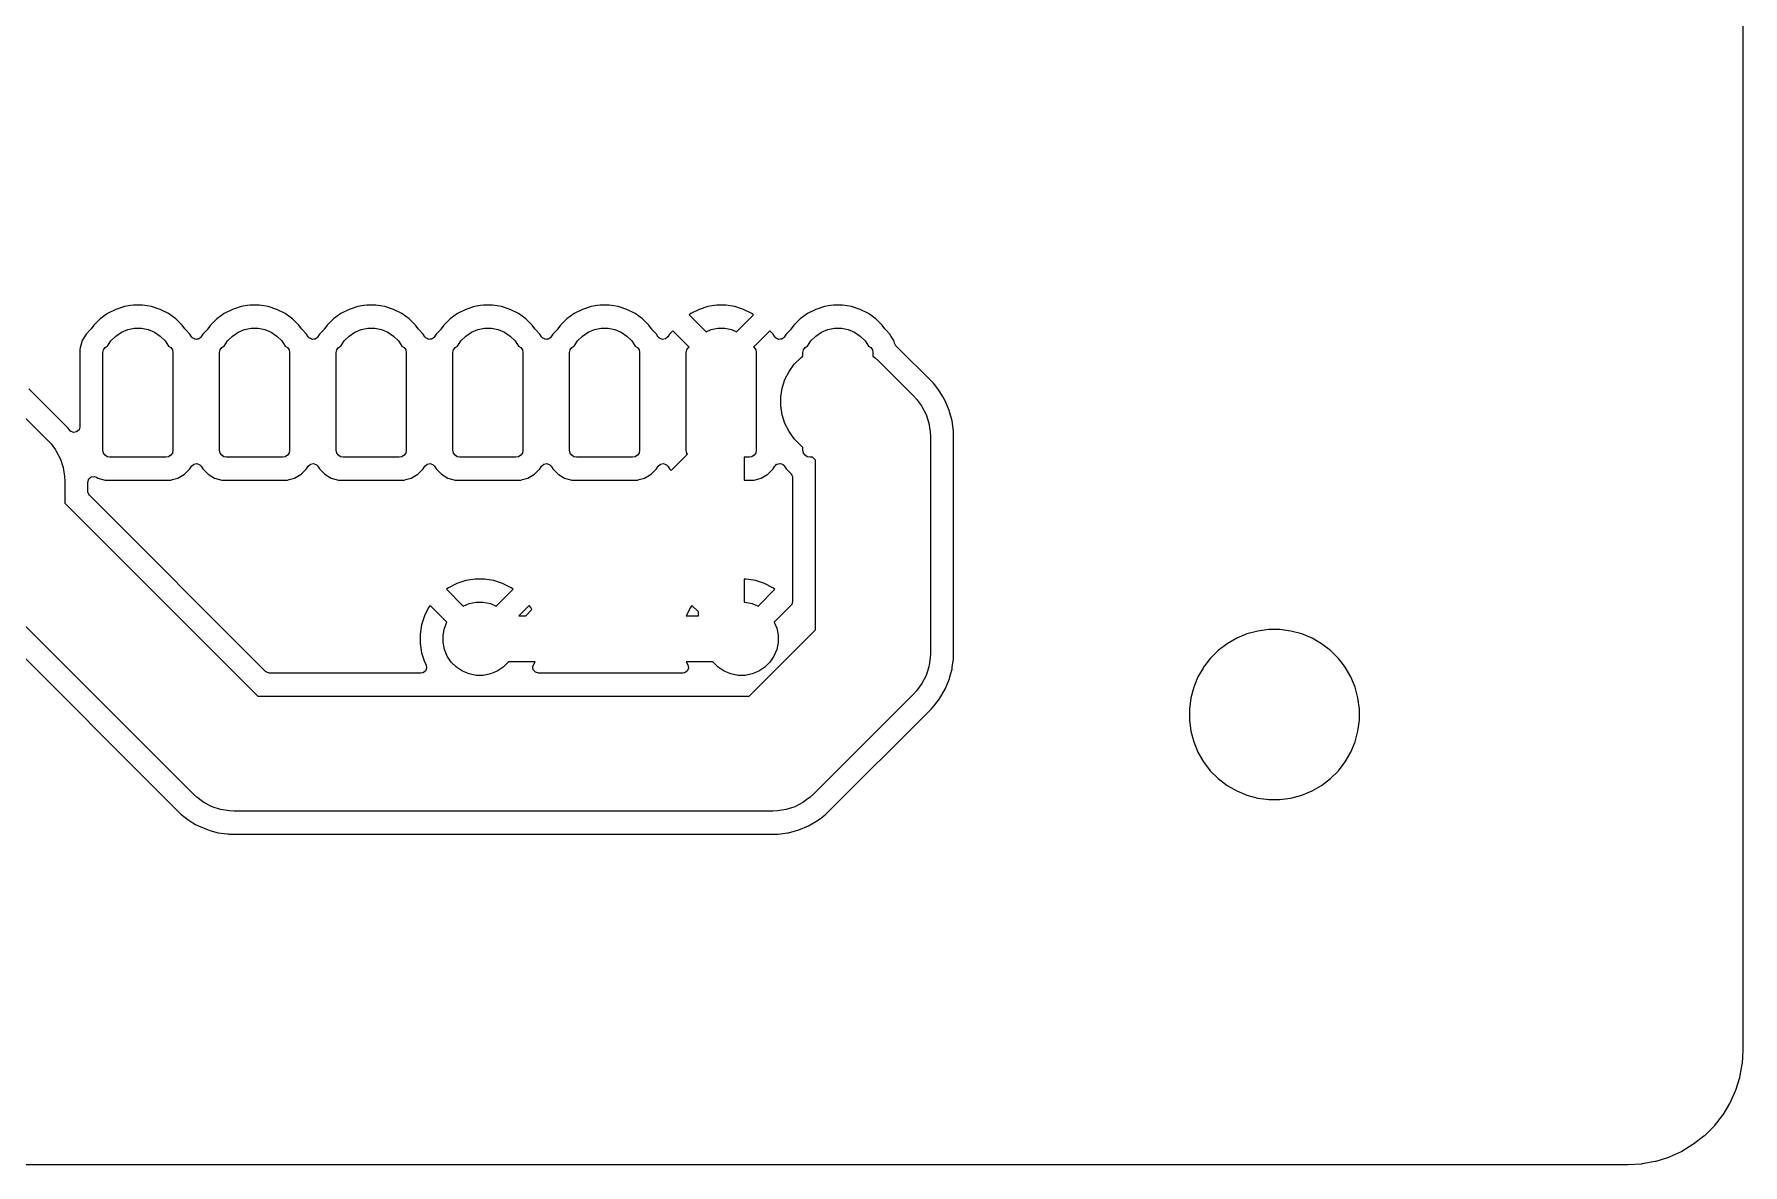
# Model space of a CAD drawing. Header units: millimetres. Extents: x 63.3 to 120.2, y -110.5 to -22.5.
# Drawn here: x 83.05 to 120.25, y -110.51 to -85.9 of the extents above; entities that cross this region are included whole.
import ezdxf

# ---------------------------------------------------------------- set-up
doc = ezdxf.new("R2010")
doc.units = ezdxf.units.MM
doc.layers.add('BLACK', color=7, linetype='CONTINUOUS')

msp = doc.modelspace()

# ---------------------------------------------------------------- linework, layer by layer
at = {"layer": 'BLACK', "linetype": 'CONTINUOUS'}
for p, q in [((120.2495, -25.01375), (120.2495, -108.006249)), ((85.014362, -91.828587), (84.82537, -91.889993)), ((85.145214, -91.807862), (85.014362, -91.828587)), ((85.210639, -91.7975), (85.145214, -91.807862)), ((85.409361, -91.7975), (85.210639, -91.7975)), ((85.507498, -91.813043), (85.409361, -91.7975)), ((85.605637, -91.828587), (85.507498, -91.813043)), ((85.794629, -91.889993), (85.605637, -91.828587)), ((87.554362, -91.828587), (87.36537, -91.889993)), ((87.685214, -91.807862), (87.554362, -91.828587)), ((87.750639, -91.7975), (87.685214, -91.807862)), ((87.949361, -91.7975), (87.750639, -91.7975)), ((88.047498, -91.813043), (87.949361, -91.7975)), ((88.145637, -91.828587), (88.047498, -91.813043)), ((88.334629, -91.889993), (88.145637, -91.828587)), ((90.094362, -91.828587), (89.90537, -91.889993)), ((90.225214, -91.807862), (90.094362, -91.828587)), ((90.290639, -91.7975), (90.225214, -91.807862)), ((90.489361, -91.7975), (90.290639, -91.7975)), ((90.587498, -91.813043), (90.489361, -91.7975)), ((90.685637, -91.828587), (90.587498, -91.813043)), ((90.874629, -91.889993), (90.685637, -91.828587)), ((92.634362, -91.828587), (92.44537, -91.889993)), ((92.765214, -91.807862), (92.634362, -91.828587)), ((92.830639, -91.7975), (92.765214, -91.807862)), ((93.029361, -91.7975), (92.830639, -91.7975)), ((93.127498, -91.813043), (93.029361, -91.7975)), ((93.225637, -91.828587), (93.127498, -91.813043)), ((93.414629, -91.889993), (93.225637, -91.828587)), ((95.174362, -91.828587), (94.98537, -91.889993)), ((95.305214, -91.807862), (95.174362, -91.828587)), ((95.370639, -91.7975), (95.305214, -91.807862)), ((95.569361, -91.7975), (95.370639, -91.7975)), ((95.667498, -91.813043), (95.569361, -91.7975)), ((95.765637, -91.828587), (95.667498, -91.813043)), ((95.954629, -91.889993), (95.765637, -91.828587)), ((97.714476, -91.829075), (97.525562, -91.890457)), ((97.714479, -91.829075), (97.714476, -91.829075)), ((97.910679, -91.798), (97.714479, -91.829075)), ((98.109321, -91.798), (97.910679, -91.798)), ((98.305522, -91.829075), (98.109321, -91.798)), ((98.494437, -91.890457), (98.305522, -91.829075)), ((100.254362, -91.828587), (100.06537, -91.889993)), ((100.385214, -91.807862), (100.254362, -91.828587)), ((100.450639, -91.7975), (100.385214, -91.807862)), ((100.649361, -91.7975), (100.450639, -91.7975)), ((100.747498, -91.813043), (100.649361, -91.7975)), ((100.845637, -91.828587), (100.747498, -91.813043)), ((101.034629, -91.889993), (100.845637, -91.828587)), ((84.347018, -92.237536), (84.289239, -92.317061)), ((84.487533, -92.097021), (84.347018, -92.237536)), ((84.648305, -91.980213), (84.487533, -92.097021)), ((84.825367, -91.889994), (84.648305, -91.980213)), ((84.82537, -91.889993), (84.825367, -91.889994)), ((85.794632, -91.889994), (85.794629, -91.889993)), ((85.971694, -91.980213), (85.794632, -91.889994)), ((86.132464, -92.097019), (85.971694, -91.980213)), ((86.132466, -92.097021), (86.132464, -92.097019)), ((86.272984, -92.237539), (86.132466, -92.097021)), ((86.330758, -92.31706), (86.272984, -92.237539)), ((86.887018, -92.237536), (86.829239, -92.317061)), ((87.027533, -92.097021), (86.887018, -92.237536)), ((87.188305, -91.980213), (87.027533, -92.097021)), ((87.365367, -91.889994), (87.188305, -91.980213)), ((87.36537, -91.889993), (87.365367, -91.889994)), ((88.334632, -91.889994), (88.334629, -91.889993)), ((88.511694, -91.980213), (88.334632, -91.889994)), ((88.672464, -92.097019), (88.511694, -91.980213)), ((88.672466, -92.097021), (88.672464, -92.097019)), ((88.812984, -92.237539), (88.672466, -92.097021)), ((88.870758, -92.31706), (88.812984, -92.237539)), ((89.427018, -92.237536), (89.369239, -92.317061)), ((89.567533, -92.097021), (89.427018, -92.237536)), ((89.728305, -91.980213), (89.567533, -92.097021)), ((89.905367, -91.889994), (89.728305, -91.980213)), ((89.90537, -91.889993), (89.905367, -91.889994)), ((90.874632, -91.889994), (90.874629, -91.889993)), ((91.051694, -91.980213), (90.874632, -91.889994)), ((91.212464, -92.097019), (91.051694, -91.980213)), ((91.212466, -92.097021), (91.212464, -92.097019)), ((91.352984, -92.237539), (91.212466, -92.097021)), ((91.410758, -92.31706), (91.352984, -92.237539)), ((91.967018, -92.237536), (91.909239, -92.317061)), ((92.107533, -92.097021), (91.967018, -92.237536)), ((92.268305, -91.980213), (92.107533, -92.097021)), ((92.445367, -91.889994), (92.268305, -91.980213)), ((92.44537, -91.889993), (92.445367, -91.889994)), ((93.414632, -91.889994), (93.414629, -91.889993)), ((93.591694, -91.980213), (93.414632, -91.889994)), ((93.752464, -92.097019), (93.591694, -91.980213)), ((93.752466, -92.097021), (93.752464, -92.097019)), ((93.892984, -92.237539), (93.752466, -92.097021)), ((93.950758, -92.31706), (93.892984, -92.237539)), ((94.507018, -92.237536), (94.449239, -92.317061)), ((94.647533, -92.097021), (94.507018, -92.237536)), ((94.808305, -91.980213), (94.647533, -92.097021)), ((94.985367, -91.889994), (94.808305, -91.980213)), ((94.98537, -91.889993), (94.985367, -91.889994)), ((95.954632, -91.889994), (95.954629, -91.889993)), ((96.131694, -91.980213), (95.954632, -91.889994)), ((96.292464, -92.097019), (96.131694, -91.980213)), ((96.292466, -92.097021), (96.292464, -92.097019)), ((96.432984, -92.237539), (96.292466, -92.097021)), ((96.490758, -92.31706), (96.432984, -92.237539)), ((97.311283, -92.007729), (97.311282, -92.00773)), ((97.311282, -92.00773), (97.679598, -92.376045)), ((97.348564, -91.980643), (97.311283, -92.007729)), ((97.525562, -91.890457), (97.348564, -91.980643)), ((98.340401, -92.376045), (98.708716, -92.007731)), ((98.671432, -91.980641), (98.494437, -91.890457)), ((98.708715, -92.00773), (98.671432, -91.980641)), ((98.708716, -92.007731), (98.708715, -92.00773)), ((99.587018, -92.237536), (99.529239, -92.317061)), ((99.727533, -92.097021), (99.587018, -92.237536)), ((99.888305, -91.980213), (99.727533, -92.097021)), ((100.065367, -91.889994), (99.888305, -91.980213)), ((100.06537, -91.889993), (100.065367, -91.889994)), ((101.034632, -91.889994), (101.034629, -91.889993)), ((101.211694, -91.980213), (101.034632, -91.889994)), ((101.372464, -92.097019), (101.211694, -91.980213)), ((101.372466, -92.097021), (101.372464, -92.097019)), ((101.512984, -92.237539), (101.372466, -92.097021)), ((101.570758, -92.31706), (101.512984, -92.237539)), ((84.096434, -92.570045), (84.050413, -92.728447)), ((84.096435, -92.570042), (84.096434, -92.570045)), ((84.180405, -92.428056), (84.096435, -92.570042)), ((84.180413, -92.428046), (84.180405, -92.428056)), ((84.276604, -92.331854), (84.180413, -92.428046)), ((84.289239, -92.317061), (84.276604, -92.331854)), ((84.645203, -92.689979), (84.720966, -92.576592)), ((84.720966, -92.576592), (84.826592, -92.470966)), ((84.826592, -92.470966), (84.950796, -92.387976)), ((84.950796, -92.387976), (85.088803, -92.330811)), ((85.088803, -92.330811), (85.235311, -92.301669)), ((85.235311, -92.301669), (85.384689, -92.301669)), ((85.384689, -92.301669), (85.531197, -92.330811)), ((85.531197, -92.330811), (85.669204, -92.387976)), ((85.669204, -92.387976), (85.793408, -92.470966)), ((85.793408, -92.470966), (85.899034, -92.576592)), ((85.899034, -92.576592), (85.974796, -92.689979)), ((86.34339, -92.331851), (86.330758, -92.31706)), ((86.439592, -92.428053), (86.34339, -92.331851)), ((86.473268, -92.484996), (86.439592, -92.428053)), ((86.484426, -92.497873), (86.473268, -92.484996)), ((86.487638, -92.50461), (86.484426, -92.497873)), ((86.493308, -92.508123), (86.487638, -92.50461)), ((86.502331, -92.518536), (86.493308, -92.508123)), ((86.525616, -92.528142), (86.502331, -92.518536)), ((86.547031, -92.541411), (86.525616, -92.528142)), ((86.557366, -92.54124), (86.547031, -92.541411)), ((86.566921, -92.545182), (86.557366, -92.54124)), ((86.591703, -92.540674), (86.566921, -92.545182)), ((86.616891, -92.540259), (86.591703, -92.540674)), ((86.625492, -92.534528), (86.616891, -92.540259)), ((86.635662, -92.532679), (86.625492, -92.534528)), ((86.654076, -92.515485), (86.635662, -92.532679)), ((86.675038, -92.501521), (86.654076, -92.515485)), ((86.681564, -92.493733), (86.675038, -92.501521)), ((86.720408, -92.428053), (86.681564, -92.493733)), ((86.820446, -92.328013), (86.720408, -92.428053)), ((86.82396, -92.323821), (86.820446, -92.328013)), ((86.829239, -92.317061), (86.82396, -92.323821)), ((87.185203, -92.689979), (87.260966, -92.576592)), ((87.260966, -92.576592), (87.366592, -92.470966)), ((87.366592, -92.470966), (87.490796, -92.387976)), ((87.490796, -92.387976), (87.628803, -92.330811)), ((87.628803, -92.330811), (87.775311, -92.301669)), ((87.775311, -92.301669), (87.924689, -92.301669)), ((87.924689, -92.301669), (88.071197, -92.330811)), ((88.071197, -92.330811), (88.209204, -92.387976)), ((88.209204, -92.387976), (88.333408, -92.470966)), ((88.333408, -92.470966), (88.439034, -92.576592)), ((88.439034, -92.576592), (88.514796, -92.689979)), ((88.88339, -92.331851), (88.870758, -92.31706)), ((88.979592, -92.428053), (88.88339, -92.331851)), ((89.013268, -92.484996), (88.979592, -92.428053)), ((89.024426, -92.497873), (89.013268, -92.484996)), ((89.027638, -92.50461), (89.024426, -92.497873)), ((89.033308, -92.508123), (89.027638, -92.50461)), ((89.042331, -92.518536), (89.033308, -92.508123)), ((89.065616, -92.528142), (89.042331, -92.518536)), ((89.087031, -92.541411), (89.065616, -92.528142)), ((89.097366, -92.54124), (89.087031, -92.541411)), ((89.106921, -92.545182), (89.097366, -92.54124)), ((89.131703, -92.540674), (89.106921, -92.545182)), ((89.156891, -92.540259), (89.131703, -92.540674)), ((89.165492, -92.534528), (89.156891, -92.540259)), ((89.175662, -92.532679), (89.165492, -92.534528)), ((89.194076, -92.515485), (89.175662, -92.532679)), ((89.215038, -92.501521), (89.194076, -92.515485)), ((89.221564, -92.493733), (89.215038, -92.501521)), ((89.260408, -92.428053), (89.221564, -92.493733)), ((89.360446, -92.328013), (89.260408, -92.428053)), ((89.36396, -92.323821), (89.360446, -92.328013)), ((89.369239, -92.317061), (89.36396, -92.323821)), ((89.725203, -92.689979), (89.800966, -92.576592)), ((89.800966, -92.576592), (89.906592, -92.470966)), ((89.906592, -92.470966), (90.030796, -92.387976)), ((90.030796, -92.387976), (90.168803, -92.330811)), ((90.168803, -92.330811), (90.315311, -92.301669)), ((90.315311, -92.301669), (90.464689, -92.301669)), ((90.464689, -92.301669), (90.611197, -92.330811)), ((90.611197, -92.330811), (90.749204, -92.387976)), ((90.749204, -92.387976), (90.873408, -92.470966)), ((90.873408, -92.470966), (90.979034, -92.576592)), ((90.979034, -92.576592), (91.054796, -92.689979)), ((91.42339, -92.331851), (91.410758, -92.31706)), ((91.519592, -92.428053), (91.42339, -92.331851)), ((91.553268, -92.484996), (91.519592, -92.428053)), ((91.564426, -92.497873), (91.553268, -92.484996)), ((91.567638, -92.50461), (91.564426, -92.497873)), ((91.573308, -92.508123), (91.567638, -92.50461)), ((91.582331, -92.518536), (91.573308, -92.508123)), ((91.605616, -92.528142), (91.582331, -92.518536)), ((91.627031, -92.541411), (91.605616, -92.528142)), ((91.637366, -92.54124), (91.627031, -92.541411)), ((91.646921, -92.545182), (91.637366, -92.54124)), ((91.671703, -92.540674), (91.646921, -92.545182)), ((91.696891, -92.540259), (91.671703, -92.540674)), ((91.705492, -92.534528), (91.696891, -92.540259)), ((91.715662, -92.532679), (91.705492, -92.534528)), ((91.734076, -92.515485), (91.715662, -92.532679)), ((91.755038, -92.501521), (91.734076, -92.515485)), ((91.761564, -92.493733), (91.755038, -92.501521)), ((91.800408, -92.428053), (91.761564, -92.493733)), ((91.900446, -92.328013), (91.800408, -92.428053)), ((91.90396, -92.323821), (91.900446, -92.328013)), ((91.909239, -92.317061), (91.90396, -92.323821)), ((92.265203, -92.689979), (92.340966, -92.576592)), ((92.340966, -92.576592), (92.446592, -92.470966)), ((92.446592, -92.470966), (92.570796, -92.387976)), ((92.570796, -92.387976), (92.708803, -92.330811)), ((92.708803, -92.330811), (92.855311, -92.301669)), ((92.855311, -92.301669), (93.004689, -92.301669)), ((93.004689, -92.301669), (93.151197, -92.330811)), ((93.151197, -92.330811), (93.289204, -92.387976)), ((93.289204, -92.387976), (93.413408, -92.470966)), ((93.413408, -92.470966), (93.519034, -92.576592)), ((93.519034, -92.576592), (93.594796, -92.689979)), ((93.96339, -92.331851), (93.950758, -92.31706)), ((94.059592, -92.428053), (93.96339, -92.331851)), ((94.093268, -92.484996), (94.059592, -92.428053)), ((94.104426, -92.497873), (94.093268, -92.484996)), ((94.107638, -92.50461), (94.104426, -92.497873)), ((94.113308, -92.508123), (94.107638, -92.50461)), ((94.122331, -92.518536), (94.113308, -92.508123)), ((94.145616, -92.528142), (94.122331, -92.518536)), ((94.167031, -92.541411), (94.145616, -92.528142)), ((94.177366, -92.54124), (94.167031, -92.541411)), ((94.186921, -92.545182), (94.177366, -92.54124)), ((94.211703, -92.540674), (94.186921, -92.545182)), ((94.236891, -92.540259), (94.211703, -92.540674)), ((94.245492, -92.534528), (94.236891, -92.540259)), ((94.255662, -92.532679), (94.245492, -92.534528)), ((94.274076, -92.515485), (94.255662, -92.532679)), ((94.295038, -92.501521), (94.274076, -92.515485)), ((94.301564, -92.493733), (94.295038, -92.501521)), ((94.340408, -92.428053), (94.301564, -92.493733)), ((94.440446, -92.328013), (94.340408, -92.428053)), ((94.44396, -92.323821), (94.440446, -92.328013)), ((94.449239, -92.317061), (94.44396, -92.323821)), ((94.805203, -92.689979), (94.880966, -92.576592)), ((94.880966, -92.576592), (94.986592, -92.470966)), ((94.986592, -92.470966), (95.110796, -92.387976)), ((95.110796, -92.387976), (95.248803, -92.330811)), ((95.248803, -92.330811), (95.395311, -92.301669)), ((95.395311, -92.301669), (95.544689, -92.301669)), ((95.544689, -92.301669), (95.691197, -92.330811)), ((95.691197, -92.330811), (95.829204, -92.387976)), ((95.829204, -92.387976), (95.953408, -92.470966)), ((95.953408, -92.470966), (96.059034, -92.576592)), ((96.059034, -92.576592), (96.134796, -92.689979)), ((96.495489, -92.3226), (96.490758, -92.31706)), ((96.496007, -92.323786), (96.495489, -92.3226)), ((96.499518, -92.327979), (96.496007, -92.323786)), ((96.599592, -92.428053), (96.499518, -92.327979)), ((96.638716, -92.494208), (96.599592, -92.428053)), ((96.64522, -92.501975), (96.638716, -92.494208)), ((96.662621, -92.519027), (96.64522, -92.501975)), ((96.72721, -92.545673), (96.662621, -92.519027)), ((96.795952, -92.53317), (96.72721, -92.545673)), ((96.847021, -92.485487), (96.795952, -92.53317)), ((96.8808, -92.42837), (96.847021, -92.485487)), ((96.88081, -92.428357), (96.8808, -92.42837)), ((96.952807, -92.35636), (96.88081, -92.428357)), ((97.30909, -92.712643), (96.952807, -92.35636)), ((97.679598, -92.376045), (97.788803, -92.330811)), ((97.788803, -92.330811), (97.935311, -92.301669)), ((97.935311, -92.301669), (98.084689, -92.301669)), ((98.084689, -92.301669), (98.231197, -92.330811)), ((98.231197, -92.330811), (98.340401, -92.376045)), ((99.067191, -92.35636), (98.710908, -92.712642)), ((99.139192, -92.42836), (99.067191, -92.35636)), ((99.139195, -92.428364), (99.139192, -92.42836)), ((99.172977, -92.485486), (99.139195, -92.428364)), ((99.184161, -92.498393), (99.172977, -92.485486)), ((99.18738, -92.505138), (99.184161, -92.498393)), ((99.193043, -92.508643), (99.18738, -92.505138)), ((99.20204, -92.519027), (99.193043, -92.508643)), ((99.225347, -92.528642), (99.20204, -92.519027)), ((99.246787, -92.541915), (99.225347, -92.528642)), ((99.257097, -92.54174), (99.246787, -92.541915)), ((99.266629, -92.545673), (99.257097, -92.54174)), ((99.291433, -92.541161), (99.266629, -92.545673)), ((99.316647, -92.540736), (99.291433, -92.541161)), ((99.325227, -92.535015), (99.316647, -92.540736)), ((99.335371, -92.53317), (99.325227, -92.535015)), ((99.353798, -92.515964), (99.335371, -92.53317)), ((99.374779, -92.501975), (99.353798, -92.515964)), ((99.381285, -92.494204), (99.374779, -92.501975)), ((99.420408, -92.428053), (99.381285, -92.494204)), ((99.520469, -92.32799), (99.420408, -92.428053)), ((99.523992, -92.323784), (99.520469, -92.32799)), ((99.529239, -92.317061), (99.523992, -92.323784)), ((99.885203, -92.689979), (99.960966, -92.576592)), ((99.960966, -92.576592), (100.066592, -92.470966)), ((100.066592, -92.470966), (100.190796, -92.387976)), ((100.190796, -92.387976), (100.328803, -92.330811)), ((100.328803, -92.330811), (100.475311, -92.301669)), ((100.475311, -92.301669), (100.624689, -92.301669)), ((100.624689, -92.301669), (100.771197, -92.330811)), ((100.771197, -92.330811), (100.909204, -92.387976)), ((100.909204, -92.387976), (101.033408, -92.470966)), ((101.033408, -92.470966), (101.139034, -92.576592)), ((101.139034, -92.576592), (101.214796, -92.689979)), ((101.58339, -92.331851), (101.570758, -92.31706)), ((101.679585, -92.428046), (101.58339, -92.331851)), ((101.67959, -92.428051), (101.679585, -92.428046)), ((101.679594, -92.428056), (101.67959, -92.428051)), ((101.70948, -92.478591), (101.679594, -92.428056)), ((101.763564, -92.570041), (101.70948, -92.478591)), ((101.780456, -92.628184), (101.763564, -92.570041)), ((84.050412, -92.728453), (84.0475, -92.765458)), ((84.0475, -92.765458), (84.0475, -94.446079)), ((84.050413, -92.728447), (84.050412, -92.728453)), ((84.548, -92.8314), (84.559601, -92.773079)), ((84.548, -94.9586), (84.548, -92.8314)), ((84.559601, -92.773079), (84.592637, -92.723637)), ((84.592637, -92.723637), (84.642079, -92.690601)), ((84.642079, -92.690601), (84.645203, -92.689979)), ((85.974796, -92.689979), (85.977921, -92.690601)), ((85.977921, -92.690601), (86.027363, -92.723637)), ((86.027363, -92.723637), (86.060399, -92.773079)), ((86.060399, -92.773079), (86.072, -92.8314)), ((86.072, -92.8314), (86.072, -94.9586)), ((87.088, -92.8314), (87.099601, -92.773079)), ((87.088, -94.9586), (87.088, -92.8314)), ((87.099601, -92.773079), (87.132637, -92.723637)), ((87.132637, -92.723637), (87.182079, -92.690601)), ((87.182079, -92.690601), (87.185203, -92.689979)), ((88.514796, -92.689979), (88.517921, -92.690601)), ((88.517921, -92.690601), (88.567363, -92.723637)), ((88.567363, -92.723637), (88.600399, -92.773079)), ((88.600399, -92.773079), (88.612, -92.8314)), ((88.612, -92.8314), (88.612, -94.9586)), ((89.628, -92.8314), (89.639601, -92.773079)), ((89.628, -94.9586), (89.628, -92.8314)), ((89.639601, -92.773079), (89.672637, -92.723637)), ((89.672637, -92.723637), (89.722079, -92.690601)), ((89.722079, -92.690601), (89.725203, -92.689979)), ((91.054796, -92.689979), (91.057921, -92.690601)), ((91.057921, -92.690601), (91.107363, -92.723637)), ((91.107363, -92.723637), (91.140399, -92.773079)), ((91.140399, -92.773079), (91.152, -92.8314)), ((91.152, -92.8314), (91.152, -94.9586)), ((92.168, -92.8314), (92.179601, -92.773079)), ((92.168, -94.9586), (92.168, -92.8314)), ((92.179601, -92.773079), (92.212637, -92.723637)), ((92.212637, -92.723637), (92.262079, -92.690601)), ((92.262079, -92.690601), (92.265203, -92.689979)), ((93.594796, -92.689979), (93.597921, -92.690601)), ((93.597921, -92.690601), (93.647363, -92.723637)), ((93.647363, -92.723637), (93.680399, -92.773079)), ((93.680399, -92.773079), (93.692, -92.8314)), ((93.692, -92.8314), (93.692, -94.9586)), ((94.708, -92.8314), (94.719601, -92.773079)), ((94.708, -94.9586), (94.708, -92.8314)), ((94.719601, -92.773079), (94.752637, -92.723637)), ((94.752637, -92.723637), (94.802079, -92.690601)), ((94.802079, -92.690601), (94.805203, -92.689979)), ((96.134796, -92.689979), (96.137921, -92.690601)), ((96.137921, -92.690601), (96.187363, -92.723637)), ((96.187363, -92.723637), (96.220399, -92.773079)), ((96.220399, -92.773079), (96.232, -92.8314)), ((96.232, -92.8314), (96.232, -94.9586)), ((97.248, -92.8314), (97.259601, -92.773079)), ((97.248, -94.9586), (97.248, -92.8314)), ((97.259601, -92.773079), (97.292637, -92.723637)), ((97.292637, -92.723637), (97.30909, -92.712643)), ((98.710908, -92.712642), (98.727363, -92.723637)), ((98.727363, -92.723637), (98.760399, -92.773079)), ((98.760399, -92.773079), (98.772, -92.8314)), ((98.772, -92.8314), (98.772, -94.9586)), ((99.599492, -93.08319), (99.73819, -92.944492)), ((99.73819, -92.944492), (99.788, -92.908303)), ((99.788, -92.8314), (99.799601, -92.773079)), ((99.788, -92.908303), (99.788, -92.8314)), ((99.799601, -92.773079), (99.832637, -92.723637)), ((99.832637, -92.723637), (99.882079, -92.690601)), ((99.882079, -92.690601), (99.885203, -92.689979)), ((101.214796, -92.689979), (101.217921, -92.690601)), ((101.217921, -92.690601), (101.267363, -92.723637)), ((101.267363, -92.723637), (101.300399, -92.773079)), ((101.300399, -92.773079), (101.312, -92.8314)), ((101.312, -92.8314), (101.312, -92.908303)), ((101.312, -92.908303), (101.36181, -92.944492)), ((101.36181, -92.944492), (101.433883, -93.011117)), ((101.811851, -92.68127), (101.780456, -92.628184)), ((102.630913, -93.500331), (101.811851, -92.68127)), ((99.395151, -93.416646), (99.4842, -93.241877)), ((99.4842, -93.241877), (99.599492, -93.08319)), ((101.433883, -93.011117), (102.195884, -93.773117)), ((83.623219, -94.307639), (82.936819, -93.621238)), ((99.303854, -93.796926), (99.334538, -93.603193)), ((99.334538, -93.603193), (99.395151, -93.416646)), ((102.630915, -93.500333), (102.630913, -93.500331)), ((102.630918, -93.500337), (102.630915, -93.500333)), ((102.63092, -93.500339), (102.630918, -93.500337)), ((102.656408, -93.533557), (102.63092, -93.500339)), ((102.671142, -93.552759), (102.656408, -93.533557)), ((102.671146, -93.552762), (102.671142, -93.552759)), ((102.723689, -93.621238), (102.671146, -93.552762)), ((102.770611, -93.682388), (102.723689, -93.621238)), ((102.827121, -93.780266), (102.770611, -93.682388)), ((82.4, -93.792233), (83.350441, -94.742674)), ((99.303854, -93.993074), (99.303854, -93.796926)), ((99.334538, -94.186807), (99.303854, -93.993074)), ((102.195884, -93.773117), (102.262508, -93.84519)), ((102.262508, -93.84519), (102.369951, -93.993074)), ((102.369951, -93.993074), (102.3778, -94.003877)), ((102.3778, -94.003877), (102.466849, -94.178646)), ((102.885344, -93.881111), (102.827121, -93.780266)), ((102.885349, -93.88112), (102.885344, -93.881111)), ((102.973155, -94.093106), (102.885349, -93.88112)), ((102.973158, -94.093114), (102.973155, -94.093106)), ((103.032549, -94.314761), (102.973158, -94.093114)), ((83.785477, -94.469897), (83.623219, -94.307639)), ((83.818642, -94.513118), (83.785477, -94.469897)), ((84.0475, -94.446079), (84.027815, -94.513118)), ((99.395151, -94.373354), (99.334538, -94.186807)), ((99.4842, -94.548123), (99.395151, -94.373354)), ((102.466849, -94.178646), (102.527462, -94.365193)), ((102.527462, -94.365193), (102.558147, -94.558926)), ((103.0625, -94.542266), (103.032549, -94.314761)), ((83.350441, -94.742674), (83.417066, -94.814748)), ((83.417066, -94.814748), (83.511508, -94.944737)), ((83.825125, -94.521567), (83.818642, -94.513118)), ((83.842297, -94.539792), (83.825125, -94.521567)), ((83.905853, -94.568817), (83.842297, -94.539792)), ((83.975011, -94.558873), (83.905853, -94.568817)), ((84.027815, -94.513118), (83.975011, -94.558873)), ((99.599492, -94.70681), (99.4842, -94.548123)), ((99.666117, -94.778883), (99.599492, -94.70681)), ((99.788, -94.900766), (99.666117, -94.778883)), ((102.558147, -94.558926), (102.562, -94.657)), ((102.562, -94.657), (102.562, -99.379981)), ((103.0625, -99.494715), (103.0625, -94.542266)), ((83.511508, -94.944737), (83.532358, -94.973435)), ((83.532358, -94.973435), (83.621407, -95.148204)), ((83.621407, -95.148204), (83.68202, -95.334751)), ((84.559601, -95.016921), (84.548, -94.9586)), ((84.592637, -95.066363), (84.559601, -95.016921)), ((84.642079, -95.099399), (84.592637, -95.066363)), ((84.7004, -95.111), (84.642079, -95.099399)), ((85.9196, -95.111), (84.7004, -95.111)), ((85.977921, -95.099399), (85.9196, -95.111)), ((86.027363, -95.066363), (85.977921, -95.099399)), ((86.060399, -95.016921), (86.027363, -95.066363)), ((86.072, -94.9586), (86.060399, -95.016921)), ((87.099601, -95.016921), (87.088, -94.9586)), ((87.132637, -95.066363), (87.099601, -95.016921)), ((87.182079, -95.099399), (87.132637, -95.066363)), ((87.2404, -95.111), (87.182079, -95.099399)), ((88.4596, -95.111), (87.2404, -95.111)), ((88.517921, -95.099399), (88.4596, -95.111)), ((88.567363, -95.066363), (88.517921, -95.099399)), ((88.600399, -95.016921), (88.567363, -95.066363)), ((88.612, -94.9586), (88.600399, -95.016921)), ((89.639601, -95.016921), (89.628, -94.9586)), ((89.672637, -95.066363), (89.639601, -95.016921)), ((89.722079, -95.099399), (89.672637, -95.066363)), ((89.7804, -95.111), (89.722079, -95.099399)), ((90.9996, -95.111), (89.7804, -95.111)), ((91.057921, -95.099399), (90.9996, -95.111)), ((91.107363, -95.066363), (91.057921, -95.099399)), ((91.140399, -95.016921), (91.107363, -95.066363)), ((91.152, -94.9586), (91.140399, -95.016921)), ((92.179601, -95.016921), (92.168, -94.9586)), ((92.212637, -95.066363), (92.179601, -95.016921)), ((92.262079, -95.099399), (92.212637, -95.066363)), ((92.3204, -95.111), (92.262079, -95.099399)), ((93.5396, -95.111), (92.3204, -95.111)), ((93.597921, -95.099399), (93.5396, -95.111)), ((93.647363, -95.066363), (93.597921, -95.099399)), ((93.680399, -95.016921), (93.647363, -95.066363)), ((93.692, -94.9586), (93.680399, -95.016921)), ((94.719601, -95.016921), (94.708, -94.9586)), ((94.752637, -95.066363), (94.719601, -95.016921)), ((94.802079, -95.099399), (94.752637, -95.066363)), ((94.8604, -95.111), (94.802079, -95.099399)), ((96.0796, -95.111), (94.8604, -95.111)), ((96.137921, -95.099399), (96.0796, -95.111)), ((96.187363, -95.066363), (96.137921, -95.099399)), ((96.220399, -95.016921), (96.187363, -95.066363)), ((96.232, -94.9586), (96.220399, -95.016921)), ((96.91603, -95.396863), (97.274169, -95.038724)), ((97.259601, -95.016921), (97.248, -94.9586)), ((97.274169, -95.038724), (97.259601, -95.016921)), ((98.6196, -95.111), (98.51, -95.111)), ((98.51, -95.111), (98.51, -95.610999)), ((98.677921, -95.099399), (98.6196, -95.111)), ((98.727363, -95.066363), (98.677921, -95.099399)), ((98.760399, -95.016921), (98.727363, -95.066363)), ((98.772, -94.9586), (98.760399, -95.016921)), ((99.788, -94.9586), (99.788, -94.900766)), ((99.799601, -95.016921), (99.788, -94.9586)), ((99.832637, -95.066363), (99.799601, -95.016921)), ((99.882079, -95.099399), (99.832637, -95.066363)), ((99.9404, -95.111), (99.882079, -95.099399)), ((99.998234, -95.111), (99.9404, -95.111)), ((100.062, -95.174766), (99.998234, -95.111)), ((100.062, -98.862214), (100.062, -95.174766)), ((83.68202, -95.334751), (83.712705, -95.528484)), ((83.712705, -95.528484), (83.716558, -95.626558)), ((84.217058, -95.648678), (84.236743, -95.581639)), ((84.236743, -95.581639), (84.289547, -95.535884)), ((84.289547, -95.535884), (84.358705, -95.52594)), ((84.358705, -95.52594), (84.404175, -95.541944)), ((84.404175, -95.541944), (84.439041, -95.562564)), ((84.439041, -95.562564), (84.439044, -95.562564)), ((84.439044, -95.562564), (84.439046, -95.562566)), ((84.439046, -95.562566), (84.597447, -95.608586)), ((86.022552, -95.608586), (86.064323, -95.596449)), ((86.064323, -95.596449), (86.180959, -95.562564)), ((86.180959, -95.562564), (86.322947, -95.478592)), ((86.322947, -95.478592), (86.439592, -95.361947)), ((86.439592, -95.361947), (86.473268, -95.305003)), ((86.473268, -95.305003), (86.524337, -95.257321)), ((86.524337, -95.257321), (86.593079, -95.244817)), ((86.593079, -95.244817), (86.657668, -95.271462)), ((86.657668, -95.271462), (86.686732, -95.305004)), ((86.686732, -95.305004), (86.720406, -95.361944)), ((86.720406, -95.361944), (86.720412, -95.361952)), ((86.720412, -95.361952), (86.837047, -95.478587)), ((86.837047, -95.478587), (86.837051, -95.47859)), ((86.837051, -95.47859), (86.837053, -95.478592)), ((86.837053, -95.478592), (86.979041, -95.562564)), ((86.979041, -95.562564), (86.979048, -95.562566)), ((86.979048, -95.562566), (87.137447, -95.608586)), ((88.562552, -95.608586), (88.604323, -95.596449)), ((88.604323, -95.596449), (88.720959, -95.562564)), ((88.720959, -95.562564), (88.862947, -95.478592)), ((88.862947, -95.478592), (88.979592, -95.361947)), ((88.979592, -95.361947), (89.013268, -95.305003)), ((89.013268, -95.305003), (89.064337, -95.257321)), ((89.064337, -95.257321), (89.133079, -95.244817)), ((89.133079, -95.244817), (89.197668, -95.271462)), ((89.197668, -95.271462), (89.226732, -95.305004)), ((89.226732, -95.305004), (89.260406, -95.361944)), ((89.260406, -95.361944), (89.260412, -95.361952)), ((89.260412, -95.361952), (89.377047, -95.478587)), ((89.377047, -95.478587), (89.377051, -95.47859)), ((89.377051, -95.47859), (89.377053, -95.478592)), ((89.377053, -95.478592), (89.519041, -95.562564)), ((89.519041, -95.562564), (89.519048, -95.562566)), ((89.519048, -95.562566), (89.677447, -95.608586)), ((91.102552, -95.608586), (91.144323, -95.596449)), ((91.144323, -95.596449), (91.260959, -95.562564)), ((91.260959, -95.562564), (91.402947, -95.478592)), ((91.402947, -95.478592), (91.519592, -95.361947)), ((91.519592, -95.361947), (91.553268, -95.305003)), ((91.553268, -95.305003), (91.604337, -95.257321)), ((91.604337, -95.257321), (91.673079, -95.244817)), ((91.673079, -95.244817), (91.737668, -95.271462)), ((91.737668, -95.271462), (91.766732, -95.305004)), ((91.766732, -95.305004), (91.800406, -95.361944)), ((91.800406, -95.361944), (91.800412, -95.361952)), ((91.800412, -95.361952), (91.917047, -95.478587)), ((91.917047, -95.478587), (91.917051, -95.47859)), ((91.917051, -95.47859), (91.917053, -95.478592)), ((91.917053, -95.478592), (92.059041, -95.562564)), ((92.059041, -95.562564), (92.059048, -95.562566)), ((92.059048, -95.562566), (92.217447, -95.608586)), ((93.642552, -95.608586), (93.684323, -95.596449)), ((93.684323, -95.596449), (93.800959, -95.562564)), ((93.800959, -95.562564), (93.942947, -95.478592)), ((93.942947, -95.478592), (94.059592, -95.361947)), ((94.059592, -95.361947), (94.093268, -95.305003)), ((94.093268, -95.305003), (94.144337, -95.257321)), ((94.144337, -95.257321), (94.213079, -95.244817)), ((94.213079, -95.244817), (94.277668, -95.271462)), ((94.277668, -95.271462), (94.306732, -95.305004)), ((94.306732, -95.305004), (94.340406, -95.361944)), ((94.340406, -95.361944), (94.340412, -95.361952)), ((94.340412, -95.361952), (94.457047, -95.478587)), ((94.457047, -95.478587), (94.457051, -95.47859)), ((94.457051, -95.47859), (94.457053, -95.478592)), ((94.457053, -95.478592), (94.599041, -95.562564)), ((94.599041, -95.562564), (94.599048, -95.562566)), ((94.599048, -95.562566), (94.757447, -95.608586)), ((96.182552, -95.608586), (96.224323, -95.596449)), ((96.224323, -95.596449), (96.340959, -95.562564)), ((96.340959, -95.562564), (96.482947, -95.478592)), ((96.482947, -95.478592), (96.599592, -95.361947)), ((96.599592, -95.361947), (96.599776, -95.361637)), ((96.599776, -95.361637), (96.633558, -95.304514)), ((96.633558, -95.304514), (96.684626, -95.25683)), ((96.684626, -95.25683), (96.753368, -95.244326)), ((96.753368, -95.244326), (96.817958, -95.270971)), ((96.817958, -95.270971), (96.847022, -95.304513)), ((96.847022, -95.304513), (96.880803, -95.361634)), ((96.880803, -95.361634), (96.88081, -95.361643)), ((96.88081, -95.361643), (96.91603, -95.396863)), ((98.722466, -95.608089), (98.880757, -95.562102)), ((98.880757, -95.562102), (99.022634, -95.478196)), ((99.022634, -95.478196), (99.022643, -95.478189)), ((99.022643, -95.478189), (99.139189, -95.361643)), ((99.139189, -95.361643), (99.139193, -95.361637)), ((99.139193, -95.361637), (99.172976, -95.304514)), ((99.172976, -95.304514), (99.194457, -95.284456)), ((99.194457, -95.284456), (99.213979, -95.262489)), ((99.213979, -95.262489), (99.2197, -95.260886)), ((99.2197, -95.260886), (99.224045, -95.25683)), ((99.224045, -95.25683), (99.25296, -95.25157)), ((99.25296, -95.25157), (99.281259, -95.243644)), ((99.281259, -95.243644), (99.28694, -95.245389)), ((99.28694, -95.245389), (99.292787, -95.244326)), ((99.292787, -95.244326), (99.319954, -95.255533)), ((99.319954, -95.255533), (99.348047, -95.264165)), ((99.348047, -95.264165), (99.354259, -95.269685)), ((99.354259, -95.269685), (99.357376, -95.270971)), ((99.357376, -95.270971), (99.362966, -95.277422)), ((99.362966, -95.277422), (99.37443, -95.287609)), ((99.37443, -95.287609), (99.381144, -95.295556)), ((99.381144, -95.295556), (99.420408, -95.361947)), ((99.420408, -95.361947), (99.528861, -95.4704)), ((99.528861, -95.4704), (99.532221, -95.474377)), ((99.532221, -95.474377), (99.544319, -95.50177)), ((99.544319, -95.50177), (99.558666, -95.528044)), ((99.558666, -95.528044), (99.558283, -95.533388)), ((99.558283, -95.533388), (99.560449, -95.538291)), ((99.560449, -95.538291), (99.5615, -95.554402)), ((99.5615, -95.554402), (99.5615, -98.250689)), ((83.716558, -95.626558), (83.716558, -96.108791)), ((84.217058, -95.850115), (84.217058, -95.648678)), ((84.219892, -95.876473), (84.217058, -95.850115)), ((84.221189, -95.878849), (84.219892, -95.876473)), ((84.222081, -95.88505), (84.221189, -95.878849)), ((84.238673, -95.910868), (84.222081, -95.88505)), ((84.253377, -95.937796), (84.238673, -95.910868)), ((88.088762, -99.773181), (84.253377, -95.937796)), ((84.597447, -95.608586), (84.59745, -95.608586)), ((84.59745, -95.608586), (84.597452, -95.608587)), ((84.597452, -95.608587), (84.634466, -95.6115)), ((84.634466, -95.6115), (84.634474, -95.6115)), ((84.634474, -95.6115), (85.985526, -95.6115)), ((85.985526, -95.6115), (85.985534, -95.6115)), ((85.985534, -95.6115), (86.022548, -95.608587)), ((86.022548, -95.608587), (86.02255, -95.608586)), ((86.02255, -95.608586), (86.022552, -95.608586)), ((87.137447, -95.608586), (87.13745, -95.608586)), ((87.13745, -95.608586), (87.137452, -95.608587)), ((87.137452, -95.608587), (87.174466, -95.6115)), ((87.174466, -95.6115), (87.174474, -95.6115)), ((87.174474, -95.6115), (88.525526, -95.6115)), ((88.525526, -95.6115), (88.525534, -95.6115)), ((88.525534, -95.6115), (88.562548, -95.608587)), ((88.562548, -95.608587), (88.56255, -95.608586)), ((88.56255, -95.608586), (88.562552, -95.608586)), ((89.677447, -95.608586), (89.67745, -95.608586)), ((89.67745, -95.608586), (89.677452, -95.608587)), ((89.677452, -95.608587), (89.714466, -95.6115)), ((89.714466, -95.6115), (89.714474, -95.6115)), ((89.714474, -95.6115), (91.065526, -95.6115)), ((91.065526, -95.6115), (91.065534, -95.6115)), ((91.065534, -95.6115), (91.102548, -95.608587)), ((91.102548, -95.608587), (91.10255, -95.608586)), ((91.10255, -95.608586), (91.102552, -95.608586)), ((92.217447, -95.608586), (92.21745, -95.608586)), ((92.21745, -95.608586), (92.217452, -95.608587)), ((92.217452, -95.608587), (92.254466, -95.6115)), ((92.254466, -95.6115), (92.254474, -95.6115)), ((92.254474, -95.6115), (93.605526, -95.6115)), ((93.605526, -95.6115), (93.605534, -95.6115)), ((93.605534, -95.6115), (93.642548, -95.608587)), ((93.642548, -95.608587), (93.64255, -95.608586)), ((93.64255, -95.608586), (93.642552, -95.608586)), ((94.757447, -95.608586), (94.75745, -95.608586)), ((94.75745, -95.608586), (94.757452, -95.608587)), ((94.757452, -95.608587), (94.794466, -95.6115)), ((94.794466, -95.6115), (94.794474, -95.6115)), ((94.794474, -95.6115), (96.145526, -95.6115)), ((96.145526, -95.6115), (96.145534, -95.6115)), ((96.145534, -95.6115), (96.182548, -95.608587)), ((96.182548, -95.608587), (96.18255, -95.608586)), ((96.18255, -95.608586), (96.182552, -95.608586)), ((98.51, -95.610999), (98.685469, -95.610999)), ((98.685469, -95.610999), (98.685491, -95.610998)), ((98.685491, -95.610998), (98.722466, -95.608089)), ((83.716558, -96.108791), (87.917767, -100.31)), ((81.147642, -97.783224), (86.243333, -102.878915)), ((86.516117, -102.443884), (81.582675, -97.510441)), ((92.445582, -97.792009), (92.250968, -97.855244)), ((92.647683, -97.76), (92.445582, -97.792009)), ((92.852317, -97.76), (92.647683, -97.76)), ((93.054417, -97.792009), (92.852317, -97.76)), ((93.249031, -97.855244), (93.054417, -97.792009)), ((98.552317, -97.76), (98.51, -97.76)), ((98.51, -97.76), (98.51, -98.263852)), ((98.754417, -97.792009), (98.552317, -97.76)), ((98.949031, -97.855244), (98.754417, -97.792009)), ((92.068644, -97.948143), (92.024077, -97.980523)), ((92.024077, -97.980523), (92.024077, -97.980524)), ((92.024077, -97.980524), (92.390655, -98.347101)), ((92.250968, -97.855244), (92.068644, -97.948143)), ((93.109344, -98.347101), (93.475922, -97.980524)), ((93.43135, -97.948141), (93.249031, -97.855244)), ((93.431359, -97.948147), (93.43135, -97.948141)), ((93.475921, -97.980523), (93.431359, -97.948147)), ((93.475922, -97.980524), (93.475921, -97.980523)), ((98.809344, -98.347101), (99.175922, -97.980524)), ((99.13135, -97.948141), (98.949031, -97.855244)), ((99.131359, -97.948147), (99.13135, -97.948141)), ((99.175921, -97.980523), (99.131359, -97.948147)), ((99.175922, -97.980524), (99.175921, -97.980523)), ((91.545244, -98.560968), (91.482009, -98.755582)), ((91.638143, -98.378644), (91.545244, -98.560968)), ((91.670523, -98.334077), (91.638143, -98.378644)), ((91.670524, -98.334077), (91.670523, -98.334077)), ((92.037101, -98.700654), (91.670524, -98.334077)), ((92.390655, -98.347101), (92.517772, -98.294448)), ((92.517772, -98.294448), (92.671586, -98.263852)), ((92.671586, -98.263852), (92.828414, -98.263852)), ((92.828414, -98.263852), (92.982228, -98.294448)), ((92.982228, -98.294448), (93.109344, -98.347101)), ((93.829474, -98.334076), (93.60355, -98.56)), ((93.60355, -98.56), (93.752894, -98.56)), ((93.752894, -98.56), (93.886291, -98.426602)), ((93.829474, -98.334077), (93.829474, -98.334076)), ((93.861859, -98.37865), (93.829474, -98.334077)), ((93.886291, -98.426602), (93.861859, -98.37865)), ((97.338143, -98.378644), (97.245737, -98.56)), ((97.245737, -98.56), (97.51, -98.56)), ((97.370523, -98.334077), (97.338143, -98.378644)), ((97.370524, -98.334077), (97.370523, -98.334077)), ((97.51, -98.473553), (97.370524, -98.334077)), ((97.51, -98.56), (97.51, -98.473553)), ((98.51, -98.263852), (98.528414, -98.263852)), ((98.528414, -98.263852), (98.682228, -98.294448)), ((98.682228, -98.294448), (98.809344, -98.347101)), ((99.525181, -98.33837), (99.162897, -98.700653)), ((99.541815, -98.317728), (99.525181, -98.33837)), ((99.5615, -98.250689), (99.541815, -98.317728)), ((91.482009, -98.755582), (91.45, -98.957682)), ((91.953852, -98.981586), (91.984448, -98.827772)), ((91.984448, -98.827772), (92.037101, -98.700654)), ((98.614215, -100.31), (100.062, -98.862214)), ((99.162897, -98.700653), (99.215552, -98.827772)), ((99.215552, -98.827772), (99.246148, -98.981586)), ((109.688214, -98.891161), (109.453895, -98.953947)), ((109.928711, -98.8595), (109.688214, -98.891161)), ((109.928712, -98.8595), (109.928711, -98.8595)), ((110.171288, -98.8595), (109.928712, -98.8595)), ((110.171289, -98.8595), (110.171288, -98.8595)), ((110.411785, -98.891161), (110.171289, -98.8595)), ((110.646104, -98.953947), (110.411785, -98.891161)), ((91.45, -98.957682), (91.45, -99.162317)), ((91.45, -99.162317), (91.482009, -99.364417)), ((91.953852, -99.138414), (91.953852, -98.981586)), ((91.984448, -99.292228), (91.953852, -99.138414)), ((92.044463, -99.437117), (91.984448, -99.292228)), ((99.215552, -99.292228), (99.155537, -99.437117)), ((99.246148, -99.138414), (99.215552, -99.292228)), ((99.246148, -98.981586), (99.246148, -99.138414)), ((108.827256, -99.315739), (108.655739, -99.487256)), ((108.827263, -99.315733), (108.827256, -99.315739)), ((109.019706, -99.168067), (108.827263, -99.315733)), ((109.229785, -99.046777), (109.019706, -99.168067)), ((109.229794, -99.046773), (109.229785, -99.046777)), ((109.453895, -98.953947), (109.229794, -99.046773)), ((110.870205, -99.046773), (110.646104, -98.953947)), ((110.870212, -99.046776), (110.870205, -99.046773)), ((111.080289, -99.168064), (110.870212, -99.046776)), ((111.080292, -99.168066), (111.080289, -99.168064)), ((111.080293, -99.168067), (111.080292, -99.168066)), ((111.272736, -99.315733), (111.080293, -99.168067)), ((111.272743, -99.315739), (111.272736, -99.315733)), ((111.44426, -99.487256), (111.272743, -99.315739)), ((91.482009, -99.364417), (91.545245, -99.559034)), ((91.545245, -99.559034), (91.581, -99.629206)), ((91.581, -99.629206), (91.593896, -99.697875)), ((92.131592, -99.567515), (92.044463, -99.437117)), ((92.242485, -99.678408), (92.131592, -99.567515)), ((92.372883, -99.765537), (92.242485, -99.678408)), ((93.257515, -99.678408), (93.127117, -99.765537)), ((93.368408, -99.567515), (93.257515, -99.678408)), ((93.373429, -99.56), (93.368408, -99.567515)), ((93.954262, -99.56), (93.373429, -99.56)), ((93.906747, -99.667853), (93.919, -99.629206)), ((93.916691, -99.737011), (93.906747, -99.667853)), ((93.919, -99.629206), (93.954262, -99.56)), ((97.826571, -99.56), (97.245737, -99.56)), ((97.245737, -99.56), (97.281, -99.629206)), ((97.281, -99.629206), (97.293896, -99.697875)), ((97.831592, -99.567515), (97.826571, -99.56)), ((97.942485, -99.678408), (97.831592, -99.567515)), ((98.072883, -99.765537), (97.942485, -99.678408)), ((98.957515, -99.678408), (98.827117, -99.765537)), ((99.068408, -99.567515), (98.957515, -99.678408)), ((99.155537, -99.437117), (99.068408, -99.567515)), ((102.527462, -99.671788), (102.466849, -99.858336)), ((102.534206, -99.629206), (102.527462, -99.671788)), ((102.558147, -99.478055), (102.534206, -99.629206)), ((102.562, -99.379981), (102.558147, -99.478055)), ((103.032548, -99.72222), (103.038144, -99.679711)), ((103.038144, -99.679711), (103.0625, -99.494715)), ((108.508064, -99.679711), (108.497577, -99.697875)), ((108.508067, -99.679706), (108.508064, -99.67971)), ((108.508064, -99.67971), (108.508064, -99.679711)), ((108.655733, -99.487263), (108.508067, -99.679706)), ((108.655739, -99.487256), (108.655733, -99.487263)), ((111.444266, -99.487263), (111.44426, -99.487256)), ((111.531018, -99.600321), (111.444266, -99.487263)), ((111.591936, -99.679711), (111.531018, -99.600321)), ((111.713224, -99.889788), (111.591936, -99.679711)), ((88.109404, -99.789815), (88.088762, -99.773181)), ((88.176443, -99.8095), (88.109404, -99.789815)), ((91.470515, -99.8095), (88.176443, -99.8095)), ((91.510513, -99.802872), (91.470515, -99.8095)), ((91.567619, -99.762615), (91.510513, -99.802872)), ((91.593896, -99.697875), (91.567619, -99.762615)), ((92.517772, -99.825552), (92.372883, -99.765537)), ((92.671586, -99.856148), (92.517772, -99.825552)), ((92.828414, -99.856148), (92.671586, -99.856148)), ((92.982228, -99.825552), (92.828414, -99.856148)), ((93.127117, -99.765537), (92.982228, -99.825552)), ((93.962446, -99.789815), (93.916691, -99.737011)), ((94.029485, -99.8095), (93.962446, -99.789815)), ((97.170515, -99.8095), (94.029485, -99.8095)), ((97.210513, -99.802872), (97.170515, -99.8095)), ((97.267619, -99.762615), (97.210513, -99.802872)), ((97.293896, -99.697875), (97.267619, -99.762615)), ((98.217772, -99.825552), (98.072883, -99.765537)), ((98.371586, -99.856148), (98.217772, -99.825552)), ((98.528414, -99.856148), (98.371586, -99.856148)), ((98.682228, -99.825552), (98.528414, -99.856148)), ((98.827117, -99.765537), (98.682228, -99.825552)), ((102.3778, -100.033104), (102.262507, -100.191792)), ((102.466849, -99.858336), (102.3778, -100.033104)), ((102.885344, -100.155869), (102.973158, -99.943868)), ((102.973158, -99.943868), (103.001136, -99.839452)), ((103.001136, -99.839452), (103.032548, -99.72222)), ((108.386773, -99.889794), (108.293947, -100.113895)), ((108.386777, -99.889785), (108.386773, -99.889794)), ((108.497577, -99.697875), (108.386777, -99.889785)), ((111.806054, -100.1139), (111.713224, -99.889788)), ((87.917767, -100.31), (92.75, -100.31)), ((92.75, -100.31), (98.45, -100.31)), ((98.45, -100.31), (98.614215, -100.31)), ((102.195883, -100.263865), (100.015864, -102.443883)), ((102.262507, -100.191792), (102.195883, -100.263865)), ((102.630919, -100.536643), (102.738108, -100.396951)), ((102.738108, -100.396951), (102.770611, -100.354593)), ((102.770611, -100.354593), (102.885344, -100.155869)), ((108.231161, -100.348214), (108.1995, -100.588711)), ((108.293947, -100.113895), (108.231161, -100.348214)), ((111.868838, -100.348211), (111.806054, -100.1139)), ((111.9005, -100.588712), (111.868838, -100.348211)), ((100.288642, -102.87892), (102.578851, -100.588711)), ((102.578851, -100.588711), (102.630919, -100.536643)), ((108.1995, -100.588711), (108.1995, -100.831288)), ((111.9005, -100.831288), (111.9005, -100.588712)), ((108.1995, -100.831288), (108.231161, -101.071785)), ((108.231161, -101.071785), (108.293947, -101.306104)), ((111.806054, -101.3061), (111.868838, -101.071789)), ((111.868838, -101.071789), (111.9005, -100.831288)), ((108.293947, -101.306104), (108.386773, -101.530205)), ((108.386773, -101.530205), (108.386776, -101.530212)), ((108.386776, -101.530212), (108.508064, -101.740289)), ((111.591936, -101.740289), (111.713224, -101.530212)), ((111.713224, -101.530212), (111.806054, -101.3061)), ((108.508064, -101.740289), (108.508066, -101.740292)), ((108.508066, -101.740292), (108.508067, -101.740293)), ((108.508067, -101.740293), (108.655733, -101.932736)), ((111.444265, -101.932738), (111.591936, -101.740289)), ((108.655733, -101.932736), (108.655739, -101.932743)), ((108.655739, -101.932743), (108.827256, -102.10426)), ((108.827256, -102.10426), (108.827262, -102.104265)), ((108.827262, -102.104265), (109.019711, -102.251936)), ((109.019711, -102.251936), (109.229788, -102.373224)), ((110.870212, -102.373224), (111.080289, -102.251936)), ((111.080289, -102.251936), (111.272738, -102.104265)), ((111.272738, -102.104265), (111.444265, -101.932738)), ((86.58819, -102.510508), (86.516117, -102.443884)), ((86.656999, -102.5605), (86.58819, -102.510508)), ((86.746877, -102.6258), (86.656999, -102.5605)), ((86.921646, -102.714849), (86.746877, -102.6258)), ((99.785104, -102.6258), (99.610335, -102.714849)), ((99.874982, -102.5605), (99.785104, -102.6258)), ((99.943791, -102.510508), (99.874982, -102.5605)), ((100.015864, -102.443883), (99.943791, -102.510508)), ((109.229788, -102.373224), (109.4539, -102.466054)), ((109.4539, -102.466054), (109.688211, -102.528838)), ((109.688211, -102.528838), (109.868586, -102.552584)), ((109.868586, -102.552584), (109.928711, -102.5605)), ((109.928711, -102.5605), (109.928712, -102.5605)), ((109.928712, -102.5605), (110.171289, -102.5605)), ((110.171289, -102.5605), (110.219388, -102.554167)), ((110.219388, -102.554167), (110.411789, -102.528838)), ((110.411789, -102.528838), (110.6461, -102.466054)), ((110.6461, -102.466054), (110.870212, -102.373224)), ((86.243333, -102.878915), (86.243339, -102.87892)), ((86.243339, -102.87892), (86.334363, -102.948765)), ((86.334363, -102.948765), (86.425388, -103.018611)), ((86.425388, -103.018611), (86.565074, -103.099258)), ((87.108193, -102.775462), (86.921646, -102.714849)), ((87.301926, -102.806147), (87.108193, -102.775462)), ((87.4, -102.81), (87.301926, -102.806147)), ((92.75, -102.81), (87.4, -102.81)), ((98.45, -102.81), (92.75, -102.81)), ((99.131981, -102.81), (98.45, -102.81)), ((99.230055, -102.806147), (99.131981, -102.81)), ((99.423788, -102.775462), (99.230055, -102.806147)), ((99.610335, -102.714849), (99.423788, -102.775462)), ((99.907869, -103.133344), (100.106593, -103.018611)), ((100.106593, -103.018611), (100.197617, -102.948765)), ((100.197617, -102.948765), (100.288642, -102.87892)), ((86.565074, -103.099258), (86.624113, -103.133345)), ((86.624113, -103.133345), (86.7483, -103.184784)), ((86.7483, -103.184784), (86.836113, -103.221158)), ((86.836113, -103.221158), (86.874781, -103.231519)), ((86.874781, -103.231519), (87.057761, -103.280549)), ((87.057761, -103.280549), (87.261553, -103.307377)), ((87.261553, -103.307377), (87.261555, -103.307378)), ((87.261555, -103.307378), (87.261556, -103.307378)), ((87.261556, -103.307378), (87.268151, -103.308246)), ((87.268151, -103.308246), (87.285266, -103.3105)), ((87.285266, -103.3105), (87.285267, -103.3105)), ((87.285267, -103.3105), (87.28527, -103.3105)), ((87.28527, -103.3105), (99.246708, -103.3105)), ((99.246708, -103.3105), (99.246715, -103.3105)), ((99.246715, -103.3105), (99.447752, -103.284032)), ((99.447752, -103.284032), (99.447753, -103.284032)), ((99.447753, -103.284032), (99.47421, -103.28055)), ((99.47421, -103.28055), (99.474215, -103.280548)), ((99.474215, -103.280548), (99.47422, -103.280548)), ((99.47422, -103.280548), (99.695868, -103.221158)), ((99.695868, -103.221158), (99.907869, -103.133344)), ((120.249274, -108.013736), (120.231728, -108.303794)), ((120.2495, -108.006249), (120.249274, -108.013736)), ((120.174635, -108.615335), (120.089304, -108.889174)), ((120.178219, -108.600797), (120.174635, -108.615335)), ((120.229923, -108.318659), (120.178219, -108.600797)), ((120.231728, -108.303794), (120.229923, -108.318659)), ((120.083994, -108.903176), (119.966277, -109.16473)), ((120.089304, -108.889174), (120.083994, -108.903176)), ((119.959319, -109.177987), (119.810928, -109.423458)), ((119.966277, -109.16473), (119.959319, -109.177987)), ((119.615595, -109.672781), (119.412781, -109.875595)), ((119.625525, -109.661573), (119.615595, -109.672781)), ((119.802422, -109.435782), (119.625525, -109.661573)), ((119.810928, -109.423458), (119.802422, -109.435782)), ((119.163458, -110.070928), (118.917987, -110.219319)), ((119.175782, -110.062422), (119.163458, -110.070928)), ((119.401573, -109.885525), (119.175782, -110.062422)), ((119.412781, -109.875595), (119.401573, -109.885525)), ((118.340797, -110.438219), (118.058659, -110.489923)), ((118.355335, -110.434635), (118.340797, -110.438219)), ((118.629174, -110.349304), (118.355335, -110.434635)), ((118.643176, -110.343994), (118.629174, -110.349304)), ((118.90473, -110.226277), (118.643176, -110.343994)), ((118.917987, -110.219319), (118.90473, -110.226277)), ((117.746249, -110.5095), (65.753751, -110.5095)), ((117.753736, -110.509274), (117.746249, -110.5095)), ((118.043794, -110.491728), (117.753736, -110.509274)), ((118.058659, -110.489923), (118.043794, -110.491728))]:
    msp.add_line(p, q, dxfattribs=at)

doc.saveas('drawing.dxf')
